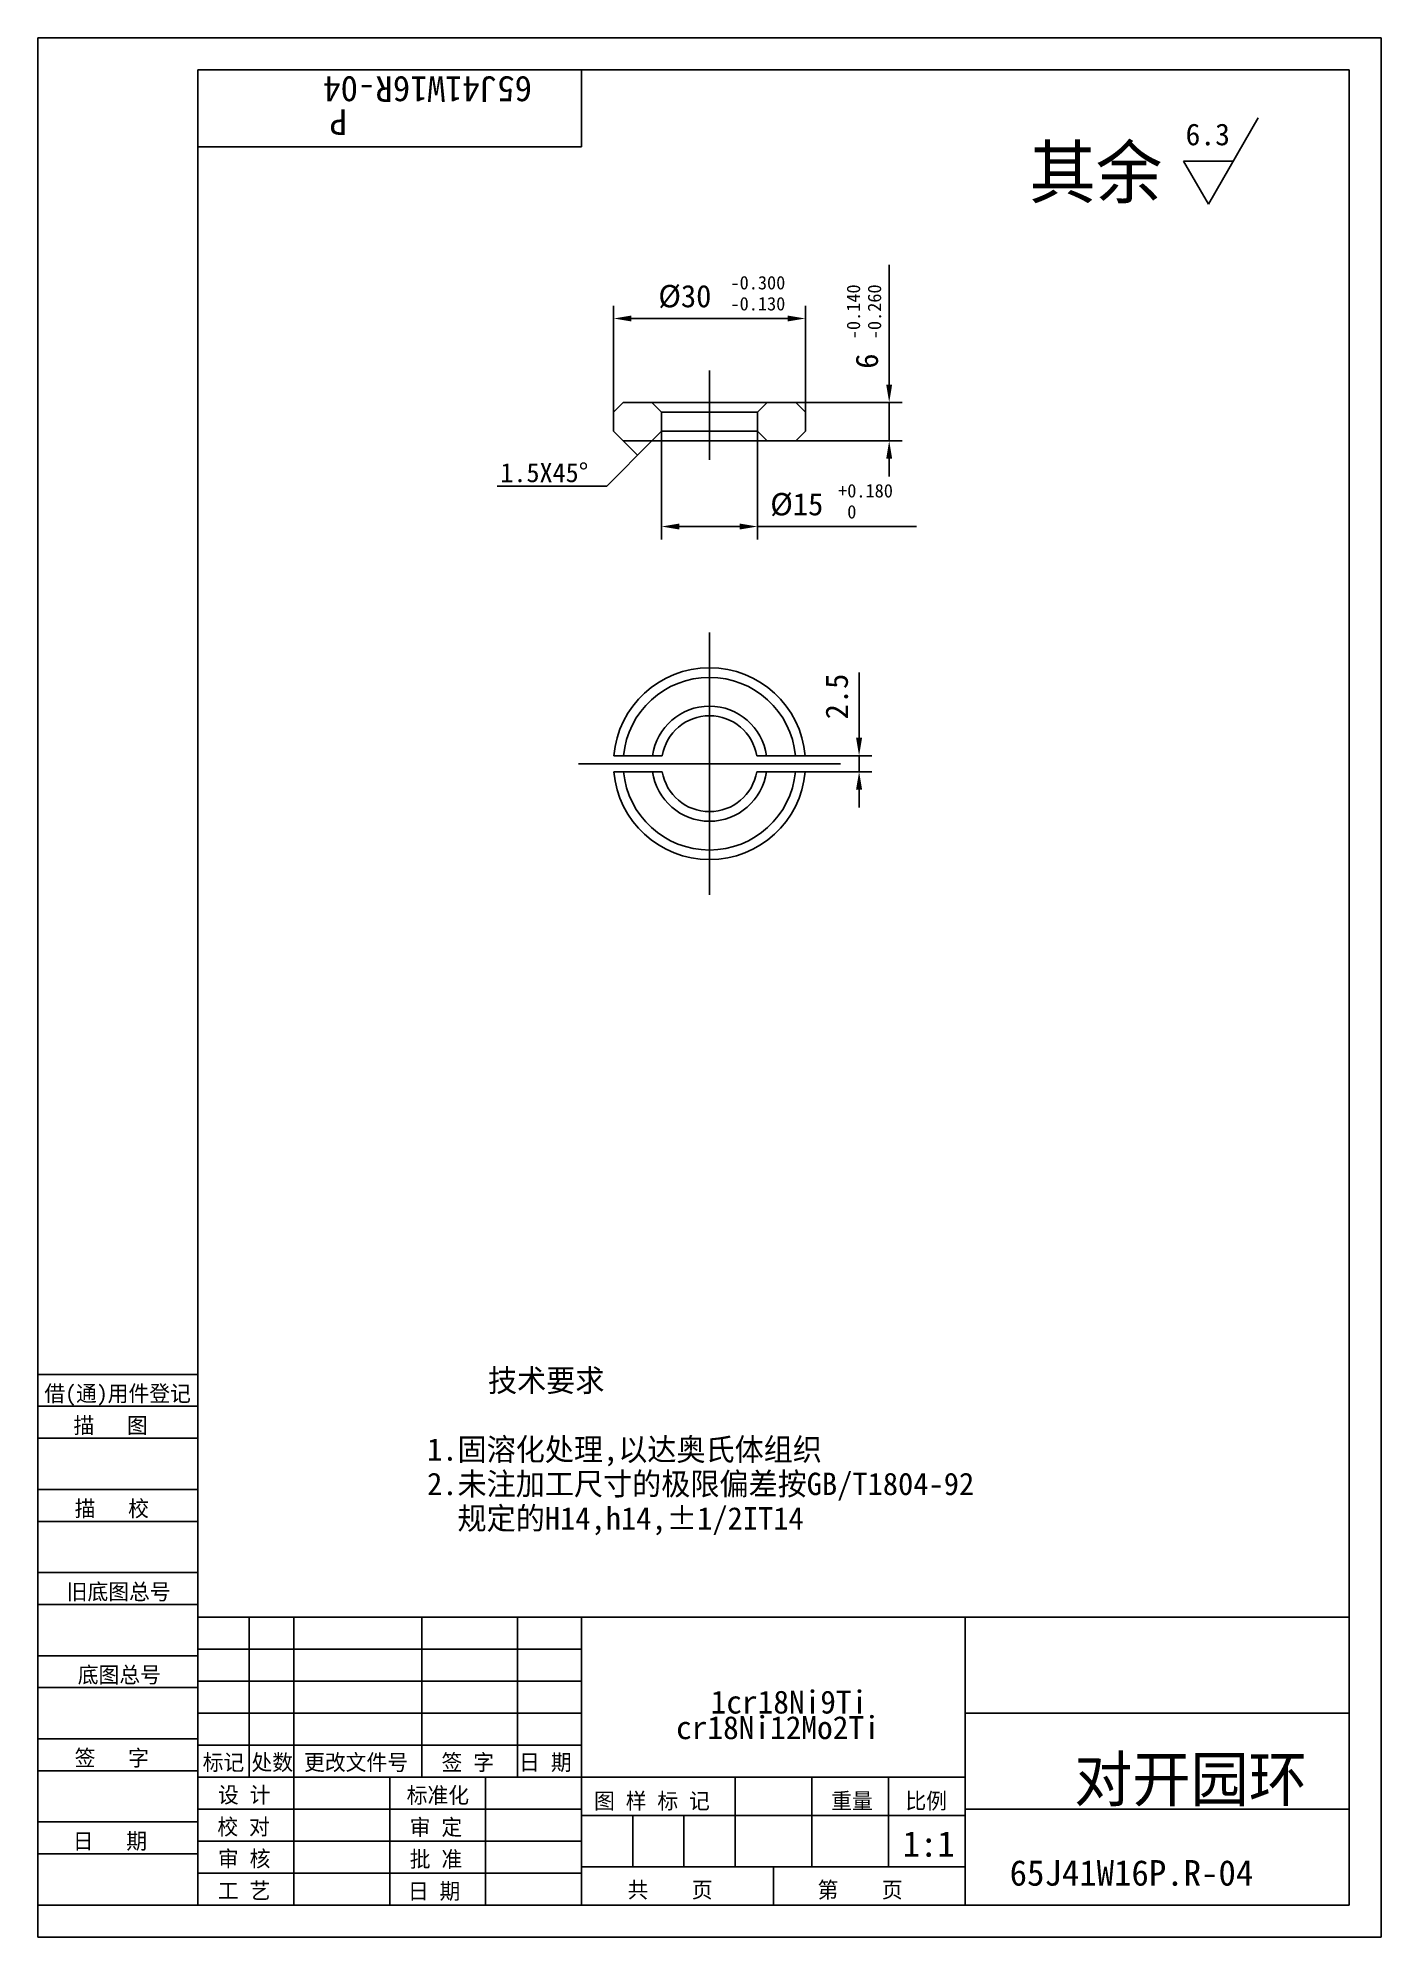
# Model space of a CAD drawing. Header units: metres. Extents: x 0 to 210, y 0 to 297.
import ezdxf

# ---------------------------------------------------------------- set-up
doc = ezdxf.new("R2010")
doc.units = ezdxf.units.M
for name, color, linetype in [('C', 6, 'Continuous'), ('D', 1, 'Continuous'), ('FL', 5, 'Continuous'), ('T', 7, 'Continuous'), ('TL', 4, 'Continuous')]:
    doc.layers.add(name, color=color, linetype=linetype)

# ---------------------------------------------------------------- blocks, each defined once
blk = doc.blocks.new('TUKUN4')
at = {"layer": 'FL'}
for p, q in [((0, 297), (0, 0)), ((210, 297), (0, 297)), ((210, 0), (210, 297)), ((0, 78), (25, 78)), ((0, 70), (25, 70)), ((0, 65), (25, 65)), ((0, 57), (25, 57)), ((0, 52), (25, 52)), ((33, 25), (33, 50)), ((40, 5), (40, 50)), ((60, 25), (60, 50)), ((75, 25), (75, 50)), ((25, 45), (85, 45)), ((0, 44), (25, 44)), ((0, 39), (25, 39)), ((25, 40), (85, 40)), ((25, 35), (85, 35)), ((0, 31), (25, 31)), ((25, 30), (85, 30)), ((0, 26), (25, 26)), ((70, 5), (70, 25)), ((0, 18), (25, 18)), ((25, 20), (85, 20)), ((25, 15), (85, 15)), ((0, 13), (25, 13)), ((25, 10), (85, 10)), ((0, 0), (210, 0))]:
    blk.add_line(p, q, dxfattribs=at)
at = {"layer": 'TL'}
for p, q in [((25, 5), (25, 292)), ((205, 292), (25, 292)), ((85, 292), (85, 280)), ((205, 5), (205, 292)), ((85, 280), (25, 280)), ((0, 88), (25, 88)), ((0, 83), (25, 83)), ((205, 50), (25, 50)), ((85, 5), (85, 50)), ((145, 5), (145, 50)), ((205, 35), (145, 35)), ((145, 25), (25, 25)), ((55, 5), (55, 25)), ((109, 11), (109, 25)), ((121, 11), (121, 25)), ((133, 11), (133, 25)), ((85, 19), (145, 19)), ((93, 11), (93, 19)), ((101, 11), (101, 19)), ((205, 20), (145, 20)), ((145, 11), (85, 11)), ((115, 5), (115, 11)), ((0, 5), (205, 5))]:
    blk.add_line(p, q, dxfattribs=at)
at = {"layer": 'T'}
for s, p in [('借(通)用件登记', (1, 83.76)), ('描   图', (5.56, 78.76)), ('描   校', (5.74, 65.76)), ('旧底图总号', (4.49, 52.76)), ('底图总号', (6.22, 39.76)), ('签   字', (5.74, 26.76)), ('标记', (25.75, 26.07)), ('处数', (33.38, 26.07)), ('更改文件号', (41.61, 26.07)), ('签 字', (63.1, 26.07)), ('日 期', (75.23, 26.07)), ('设 计', (28.14, 20.99)), ('标准化', (57.65, 20.93)), ('图 样 标 记', (86.95, 20.04)), ('重量', (124.03, 20.04)), ('比例', (135.64, 20.04)), ('校 对', (28.05, 15.99)), ('审 定', (58.13, 15.93)), ('日   期', (5.45, 13.76)), ('审 核', (28.14, 10.99)), ('批 准', (58.13, 10.93)), ('共    页', (92.18, 6.13)), ('第    页', (121.9, 6.13)), ('工 艺', (28.14, 5.99)), ('日 期', (57.84, 5.93))]:
    blk.add_text(s, height=2.5, dxfattribs=at).set_placement(p)

msp = doc.modelspace()

# ---------------------------------------------------------------- linework, layer by layer
at = {"layer": 'C'}
for points in [[(105, 231), (105, 245)], [(105, 204), (105, 163)], [(84.5, 183.5), (125.5, 183.5)]]:
    msp.add_lwpolyline(points, dxfattribs=at)
at = {"layer": 'D'}
for p, q in [((190.81, 284.52), (183, 271)), ((183, 271), (179.1, 277.76)), ((179.1, 277.76), (186.9, 277.76)), ((133.1, 247.86), (133.1, 261.54)), ((90, 238.5), (90, 255.13)), ((92.8, 253.13), (117.2, 253.13)), ((120, 238.5), (120, 255.13)), ((133.1, 245.6), (133.1, 247.86)), ((133.1, 242.8), (133.1, 245.6)), ((118.5, 240), (135.1, 240)), ((133.1, 234), (133.1, 240)), ((97.5, 235.5), (97.5, 218.59)), ((112.5, 235.5), (112.5, 218.59)), ((96, 234), (88.93, 226.93)), ((91.5, 234), (93.75, 231.75)), ((118.5, 234), (135.1, 234)), ((133.1, 231.2), (133.1, 228.4)), ((76.54, 226.93), (71.81, 226.93)), ((88.93, 226.93), (76.54, 226.93)), ((100.3, 220.59), (109.7, 220.59)), ((112.5, 220.59), (137.35, 220.59)), ((128.39, 190.35), (128.39, 197.77)), ((128.39, 187.55), (128.39, 190.35)), ((119.95, 184.75), (130.39, 184.75)), ((128.39, 182.25), (128.39, 184.75)), ((119.95, 182.25), (130.39, 182.25)), ((128.39, 179.45), (128.39, 176.65))]:
    msp.add_line(p, q, dxfattribs=at)
for points in [[(92.8, 253.59), (92.8, 252.66), (90, 253.13)], [(117.2, 253.59), (117.2, 252.66), (120, 253.13)], [(132.63, 242.8), (133.56, 242.8), (133.1, 240)], [(132.63, 231.2), (133.56, 231.2), (133.1, 234)], [(100.3, 221.06), (100.3, 220.13), (97.5, 220.59)], [(109.7, 221.06), (109.7, 220.13), (112.5, 220.59)], [(127.92, 187.55), (128.86, 187.55), (128.39, 184.75)], [(127.92, 179.45), (128.86, 179.45), (128.39, 182.25)]]:
    msp.add_solid(points, dxfattribs=at)
at = {"layer": 'TL'}
for p, q in [((91.5, 240), (90, 238.5)), ((90, 238.5), (90, 235.5)), ((96, 240), (91.5, 240)), ((96, 240), (114, 240)), ((97.5, 238.5), (96, 240)), ((112.5, 238.5), (97.5, 238.5)), ((97.5, 235.5), (97.5, 238.5)), ((112.5, 238.5), (114, 240)), ((112.5, 235.5), (112.5, 238.5)), ((114, 240), (118.5, 240)), ((118.5, 240), (120, 238.5)), ((120, 238.5), (120, 235.5)), ((90, 235.5), (91.5, 234)), ((96, 234), (97.5, 235.5)), ((97.5, 235.5), (112.5, 235.5)), ((114, 234), (112.5, 235.5)), ((120, 235.5), (118.5, 234)), ((91.5, 234), (96, 234)), ((105, 234), (96, 234)), ((105, 234), (114, 234)), ((118.5, 234), (114, 234)), ((90.05, 184.75), (97.6, 184.75)), ((112.4, 184.75), (119.95, 184.75)), ((90.05, 182.25), (97.6, 182.25)), ((112.4, 182.25), (119.95, 182.25))]:
    msp.add_line(p, q, dxfattribs=at)
for radius, start, end in [(15, 4.78, 175.22), (13.5, 5.31, 174.69), (9, 7.98, 172.02), (7.5, 9.59, 170.41), (15, 184.78, 355.22), (13.5, 185.31, 354.69), (9, 187.98, 352.02), (7.5, 189.59, 350.41)]:
    msp.add_arc((105, 183.5), radius, start, end, dxfattribs=at)

# ---------------------------------------------------------------- block references
at = {"layer": 'D'}
msp.add_blockref('TUKUN4', (0, 0), dxfattribs=at)

# ---------------------------------------------------------------- texts
for s, height, rotation, p in [('65J41W16R-04', 4, 180, (77.25, 291)), ('P', 4, 180, (48.33, 285.84)), ('-0.140', 2.1, 90, (128.55, 249.89)), ('-0.260', 2.1, 90, (131.84, 249.89)), ('6', 3.5, 90, (131.35, 245.27)), ('2.5', 3.5, 90, (126.64, 190.44))]:
    msp.add_text(s, height=height, rotation=rotation, dxfattribs=at).set_placement(p)
for s, height, p in [('6.3', 3.4, (179.44, 280.22)), ('其余', 8, (155, 272)), ('%%C30', 3.5, (97, 254.88)), ('-0.300', 2.1, (108.28, 257.68)), ('-0.130', 2.1, (108.28, 254.39)), ('1.5X45%%d', 3, (72.3, 227.53)), ('%%C15', 3.5, (114.5, 222.34)), ('+0.180', 2.1, (125.11, 225.14)), (' 0', 2.1, (125.11, 221.85)), ('    技术要求', 3.5, (60.84, 85.29)), ('1.固溶化处理,以达奥氏体组织', 3.5, (60.84, 74.51)), ('2.未注加工尺寸的极限偏差按GB/T1804-92          ', 3.5, (60.84, 69.12)), ('  规定的H14,h14,%%P1/2IT14', 3.5, (60.84, 63.73)), ('1cr18Ni9Ti', 3.6, (105.18, 34.95)), ('cr18Ni12Mo2Ti', 3.6, (99.78, 30.95)), ('对开园环', 7, (162.01, 21.2)), ('1:1', 4, (135.19, 12.56)), ('65J41W16P.R-04', 4, (151.93, 8.03))]:
    msp.add_text(s, height=height, dxfattribs=at).set_placement(p)

doc.saveas('drawing.dxf')
